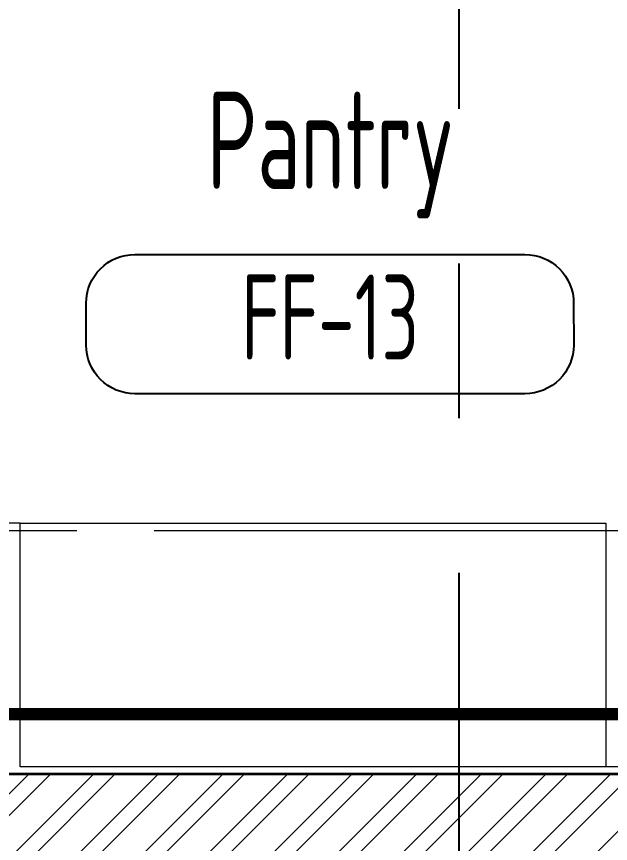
# Model space of a CAD drawing. Header units: millimetres. Extents: x -8913 to 62688, y -13000 to 43000.
# Drawn here: x 39770 to 40988, y 15258 to 16955 of the extents above; entities that cross this region are included whole.
import ezdxf
from ezdxf.enums import TextEntityAlignment as Align

# ---------------------------------------------------------------- set-up
doc = ezdxf.new("R2010")
doc.units = ezdxf.units.MM
doc.header["$MEASUREMENT"] = 0
doc.linetypes.add('1735 X DT-5BR-Grids$0$CENTER2', pattern=[28.575, 19.05, -3.175, 3.175, -3.175])
doc.linetypes.add('HIDDEN2', pattern=[4.7625, 3.175, -1.5875])
for name, color, linetype, lineweight in [('08--DETREF', 7, 'Continuous', 25), ('08--SECTREF-1', 2, 'Continuous', 25), ('08--SECTREF-2', 4, 'Continuous', 35), ('08--SPACENUMBER', 2, 'Continuous', 25), ('08--SPACEREF', 3, 'Continuous', 25), ('1735 X DT-5BR-FFP$0$F--BLOCKWALL-3--HOLLOW', 3, 'Continuous', 35), ('1735 X DT-5BR-FFP$0$F--BLOCKWALL-HATCH--HOLLOW', 251, 'Continuous', 13), ('1735 X DT-5BR-FFP$0$M--PLASTER-0', 8, 'Continuous', 9), ('1735 X DT-5BR-FFP$0$N--SANITARY-1', 9, 'Continuous', 18), ('1735 X DT-5BR-Grids$0$03--GRID', 252, '1735 X DT-5BR-Grids$0$CENTER2', 5), ('1735 X DT-5BR-Grids$0$08--SECTREF-LINE', 7, 'Continuous', 25), ('Z--X-REF', 7, 'Continuous', 0)]:
    doc.layers.add(name, color=color, linetype=linetype, lineweight=lineweight)
doc.layers.add('08--SPACENUMBER-1', color=8, linetype='Continuous')
doc.styles.add('ISO', font='isocp2.shx', dxfattribs={"width": 0.8})

# ---------------------------------------------------------------- blocks, each defined once
blk = doc.blocks.new('1735 X DT-5BR-FFP')
at = {"layer": '1735 X DT-5BR-FFP$0$F--BLOCKWALL-HATCH--HOLLOW'}
h = blk.add_hatch(dxfattribs=at)
h.set_pattern_fill('ANSI32', color=256, scale=250)
h.paths.add_polyline_path([(3250, 15400), (3250, 15200), (6200, 15200), (6200, 15400)])
at = {"layer": '1735 X DT-5BR-FFP$0$F--BLOCKWALL-3--HOLLOW'}
blk.add_line((6200, 15400), (3250, 15400), dxfattribs=at)
at = {"layer": '1735 X DT-5BR-FFP$0$M--PLASTER-0'}
blk.add_lwpolyline([(6200, 15415), (6115, 15415), (6115, 16115), (5985, 16115), (5985, 15415), (3990, 15415), (3990, 15915), (3265, 15915), (3265, 16250)], dxfattribs=at)
at = {"layer": '1735 X DT-5BR-FFP$0$N--SANITARY-1'}
for p, q in [((3990, 15915), (5191, 15915)), ((5191, 15915), (5191, 15415))]:
    blk.add_line(p, q, dxfattribs=at)
blk = doc.blocks.new('FGRTGR')
at = {"layer": '08--SPACENUMBER-1'}
blk.add_lwpolyline([(-400, 340.8), (400, 340.8, -0.414214), (500, 240.8), (500.2, 154.9, -0.414214), (400.2, 54.9), (-400, 54.9, -0.414214), (-500, 154.9), (-500, 240.8, -0.414214)], format="xyb", close=True, dxfattribs=at)
at = {"layer": '08--SPACENUMBER', "style": 'ISO', "width": 0.7, "flags": 4}
blk.add_attdef('01', text='', height=175, dxfattribs=at).set_placement((0.5, 212.4), align=Align.MIDDLE)
at = {"layer": '08--SPACEREF', "style": 'ISO', "width": 0.7, "flags": 4}
for p in [(1.4, 839.9), (1.4, 475)]:
    blk.add_attdef('S', text='', height=200, dxfattribs=at).set_placement(p, align=Align.CENTER)
blk = doc.blocks.new('*U216')
at = {"layer": '08--DETREF', "color": 251, "linetype": 'HIDDEN2', "ltscale": 100, "const_width": 35}
blk.add_lwpolyline([(-177889.7, 56743.8, -0.414214), (-178309.7, 56323.8), (-182667.5, 56323.8, -0.414214), (-183087.5, 56743.8), (-183087.5, 59302.9, -0.414214), (-182667.5, 59722.9), (-178309.7, 59722.9, -0.414214), (-177889.7, 59302.9)], format="xyb", close=True, dxfattribs=at)
at = {"layer": '08--SECTREF-1', "style": 'ISO', "width": 0.8, "flags": 4}
blk.add_attdef('DRG-NO', text='', height=250, dxfattribs=at).set_placement((-184474.3, 59953.7), align=Align.MIDDLE_CENTER)
at = {"layer": '08--SECTREF-2', "style": 'ISO', "width": 0.8, "flags": 4}
blk.add_attdef('SECTION', text='', height=350, dxfattribs=at).set_placement((-184474.3, 60374.4), align=Align.MIDDLE_CENTER)
blk = doc.blocks.new('1735 X DT-5BR-Grids')
at = {"layer": '1735 X DT-5BR-Grids$0$03--GRID', "ltscale": 50}
blk.add_line((-2878.651, 15899.999), (20742.863, 15899.999), dxfattribs=at)
at = {"layer": '1735 X DT-5BR-Grids$0$08--SECTREF-LINE', "color": 4, "linetype": '1735 X DT-5BR-Grids$0$CENTER2', "ltscale": 100}
blk.add_lwpolyline([(4890, 30100.509), (4890, 1688.388)], dxfattribs=at)

msp = doc.modelspace()

# ---------------------------------------------------------------- block references
at = {"layer": 'Z--X-REF'}
msp.add_blockref('1735 X DT-5BR-FFP', (35787.5, 0), dxfattribs=at)

# ---------------------------------------------------------------- next in the draw order: block references
msp.add_blockref('1735 X DT-5BR-Grids', (35787.5, 0))
at = {"layer": '08--DETREF', "xscale": 0.7142857142857143, "yscale": 0.7142857142857143, "zscale": 0.7142857142857143}
msp.add_blockref('*U216', (169350.8, -27136.3), dxfattribs=at)
at = {"layer": '08--SPACEREF'}
ref = msp.add_blockref('FGRTGR', (40412.8, 16125.9), dxfattribs=dict(at, rotation=5.172664063984507e-06))
ref.add_attrib('S', 'Pantry', dxfattribs={"height": 200, "rotation": 0, "style": 'ISO', "width": 0.7}).set_placement((40414.2, 16600.9), align=Align.CENTER)
ref.add_attrib('01', 'FF-13', dxfattribs={"layer": '08--SPACENUMBER', "height": 175, "rotation": 0, "style": 'ISO', "width": 0.7}).set_placement((40413.3, 16338.3), align=Align.MIDDLE)

doc.saveas('drawing.dxf')
